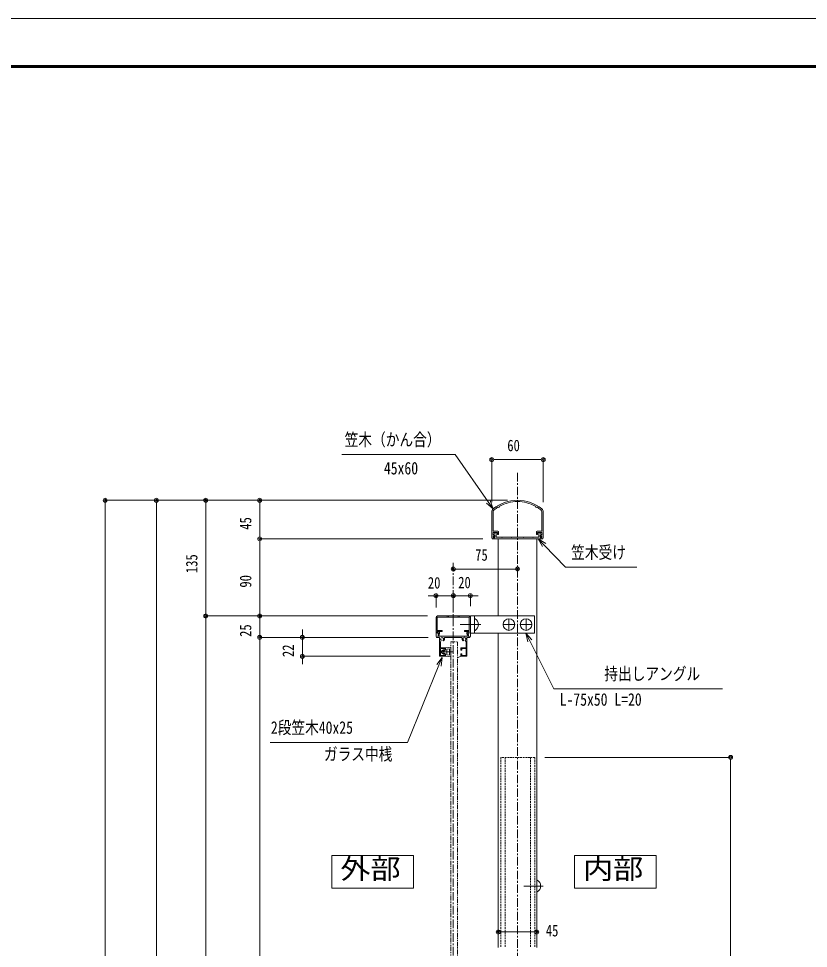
# Model space of a CAD drawing. Units: millimetres, scale not verified. Extents: x -3554 to 3554, y -1188 to 1188.
# Drawn here: x -2504 to -1582, y 103 to 1188 of the extents above; entities that cross this region are included whole.
import ezdxf
from ezdxf.enums import TextEntityAlignment as Align

# ---------------------------------------------------------------- set-up
doc = ezdxf.new("R2010")
doc.units = ezdxf.units.MM
doc.header["$LTSCALE"] = 8
for name, pattern in [('USER1', [2, 1.25, -0.25, 0.25, -0.25]), ('USER2', [1.25, 0.625, -0.125, 0.125, -0.125, 0.125, -0.125]), ('USER3', [0.375, 0.25, -0.125])]:
    doc.linetypes.add(name, pattern=pattern)
for name, color, linetype, lineweight in [('0-0_0', 7, 'Continuous', 18), ('0-1_DEFPOINTS', 5, 'Continuous', 18), ('0-3_アンカ__', 4, 'Continuous', 18), ('0-4_WAKU', 7, 'Continuous', 18), ('0-5_6_U_FF8A_U_FF6F_U_FF81_U_FF9D_U_FF78_U_FF9E', 4, 'Continuous', 18), ('0-6_2躯体線', 4, 'Continuous', 18), ('0-7_3中心線', 2, 'USER1', 18), ('0-8_41_U_FF71_U_FF99_U_FF90', 6, 'Continuous', 18), ('0-9_1手摺寸法', 3, 'Continuous', 18), ('0-A_42_U_FF71_U_FF99_U_FF90部品', 6, 'Continuous', 18), ('0-B_P4-12', 7, 'Continuous', 18), ('0-C_2a', 1, 'USER2', 18), ('0-D_4アルミ', 6, 'Continuous', 18)]:
    doc.layers.add(name, color=color, linetype=linetype, lineweight=lineweight)
doc.styles.add('ＭＳ ゴシック', font='')
doc.styles.get('ＭＳ ゴシック').set_extended_font_data('MS Gothic')

msp = doc.modelspace()

# ---------------------------------------------------------------- linework, layer by layer
at = {"layer": '0-0_0'}
for p, q in [((-1949.064, 673.509), (-1946.764, 673.509)), ((-1893.664, 673.509), (-1895.964, 673.509)), ((-2402.706, 623.806), (-2402.706, 621.506)), ((-2342.944, 623.806), (-2342.944, 621.506)), ((-2285.228, 623.806), (-2285.228, 621.506)), ((-2222.299, 623.806), (-2222.299, 621.506)), ((-2222.299, 583.406), (-2222.299, 585.706)), ((-2222.299, 578.806), (-2222.299, 576.506)), ((-1943.877, 581.106), (-1943.877, 491.106)), ((-1898.877, 581.106), (-1898.877, 104.397)), ((-1994.077, 545.8), (-1991.777, 545.8)), ((-1923.677, 545.8), (-1925.977, 545.8)), ((-2018.677, 514.742), (-2020.977, 514.742)), ((-1998.677, 514.742), (-2000.977, 514.742)), ((-1994.077, 514.742), (-1991.777, 514.742)), ((-1974.077, 514.742), (-1971.777, 514.742)), ((-2285.228, 493.406), (-2285.228, 495.706)), ((-2285.228, 488.806), (-2285.228, 486.506)), ((-2222.299, 493.406), (-2222.299, 495.706)), ((-2222.299, 493.406), (-2222.299, 495.706)), ((-2172.494, 468.406), (-2172.494, 470.706)), ((-1943.877, 471.106), (-1943.877, 104.397)), ((-2222.299, 463.806), (-2222.299, 461.506)), ((-2222.299, 463.806), (-2222.299, 461.506)), ((-2172.494, 441.806), (-2172.494, 439.506)), ((-1672.511, 323.806), (-1672.511, 321.506)), ((-1941.577, 122.484), (-1939.277, 122.484)), ((-1901.177, 122.484), (-1903.477, 122.484))]:
    msp.add_line(p, q, dxfattribs=at)
for points in [[(-1949.697, 616.067), (-1955.452, 624.245), (-1994.321, 679.479), (-2126.426, 679.479)], [(-1953.261, 625.787), (-1949.697, 616.067), (-1957.643, 622.703)], [(-1888.306, 575.726), (-1897.151, 581.106), (-1892.181, 572.024)], [(-1897.151, 581.106), (-1890.243, 573.875), (-1865.405, 547.872), (-1782.208, 547.872)], [(-1904.658, 463.367), (-1911.534, 471.106), (-1909.448, 460.966)], [(-1911.534, 471.106), (-1907.053, 462.167), (-1879.03, 406.263), (-1681.879, 406.263)], [(-2009.377, 442.842), (-2013.142, 433.578), (-2049.726, 343.544), (-2210.001, 343.544)], [(-2015.624, 434.586), (-2009.377, 442.842), (-2010.659, 432.569)]]:
    msp.add_lwpolyline(points, dxfattribs=at)
for centre, radius in [((-1951.364, 673.509), 2.3), ((-1951.364, 673.509), 1.15), ((-1891.364, 673.509), 2.3), ((-1891.364, 673.509), 1.15), ((-2402.706, 626.106), 2.3), ((-2402.706, 626.106), 1.15), ((-2342.944, 626.106), 2.3), ((-2342.944, 626.106), 1.15), ((-2285.228, 626.106), 2.3), ((-2285.228, 626.106), 1.15), ((-2222.299, 626.106), 2.3), ((-2222.299, 626.106), 1.15), ((-2222.299, 581.106), 2.3), ((-2222.299, 581.106), 2.3), ((-2222.299, 581.106), 1.15), ((-2222.299, 581.106), 1.15), ((-1996.377, 545.8), 2.3), ((-1996.377, 545.8), 1.15), ((-1921.377, 545.8), 2.3), ((-1921.377, 545.8), 1.15), ((-2016.377, 514.742), 2.3), ((-2016.377, 514.742), 1.15), ((-1996.377, 514.742), 2.3), ((-1996.377, 514.742), 2.3), ((-1996.377, 514.742), 1.15), ((-1996.377, 514.742), 1.15), ((-1976.377, 514.742), 2.3), ((-1976.377, 514.742), 1.15), ((-2285.228, 491.106), 2.3), ((-2285.228, 491.106), 2.3), ((-2285.228, 491.106), 1.15), ((-2285.228, 491.106), 1.15), ((-2222.299, 491.106), 2.3), ((-2222.299, 491.106), 2.3), ((-2222.299, 491.106), 1.15), ((-2222.299, 491.106), 1.15), ((-2222.299, 466.106), 2.3), ((-2222.299, 466.106), 2.3), ((-2222.299, 466.106), 1.15), ((-2222.299, 466.106), 1.15), ((-2172.494, 466.106), 2.3), ((-2172.494, 466.106), 1.15), ((-2172.494, 444.106), 2.3), ((-2172.494, 444.106), 1.15), ((-1672.511, 326.106), 2.3), ((-1672.511, 326.106), 1.15), ((-1943.877, 122.484), 2.3), ((-1943.877, 122.484), 1.15), ((-1898.877, 122.484), 2.3), ((-1898.877, 122.484), 1.15)]:
    msp.add_circle(centre, radius, dxfattribs=at)
at = {"layer": '0-1_DEFPOINTS'}
msp.add_line((-190.142, 1188), (-3554.142, 1188), dxfattribs=at)
at = {"layer": '0-3_アンカ__', "linetype": 'USER3'}
for p, q in [((-1940.627, 326.106), (-1940.627, 104.397)), ((-1901.127, 326.106), (-1940.627, 326.106)), ((-1935.627, 326.106), (-1935.627, 104.397)), ((-1906.127, 326.106), (-1906.127, 104.397)), ((-1901.127, 326.106), (-1901.127, 104.397))]:
    msp.add_line(p, q, dxfattribs=at)
at = {"layer": '0-4_WAKU'}
for p, q in [((-272.942, 1133.2), (-3475.342, 1133.2)), ((-273.542, 1132.6), (-3474.742, 1132.6)), ((-274.142, 1132), (-3474.142, 1132)), ((-274.742, 1131.4), (-3473.542, 1131.4)), ((-275.342, 1130.8), (-3472.942, 1130.8))]:
    msp.add_line(p, q, dxfattribs=at)
at = {"layer": '0-5_6_U_FF8A_U_FF6F_U_FF81_U_FF9D_U_FF78_U_FF9E'}
for p, q in [((-1924.627, 481.106), (-1938.127, 481.106)), ((-1931.377, 487.856), (-1931.377, 474.356)), ((-1904.627, 481.106), (-1918.127, 481.106)), ((-1911.377, 487.856), (-1911.377, 474.356))]:
    msp.add_line(p, q, dxfattribs=at)
for centre in [(-1931.377, 481.106), (-1911.377, 481.106)]:
    msp.add_circle(centre, 6.75, dxfattribs=at)
at = {"layer": '0-6_2躯体線'}
for p, q in [((-1988.317, 481.106), (-1964.061, 481.106)), ((-1971.377, 474.356), (-1971.377, 487.856)), ((-1970.877, 487.856), (-1971.377, 487.856)), ((-1970.877, 474.356), (-1971.377, 474.356)), ((-1913.817, 176.106), (-1891.561, 176.106)), ((-1898.877, 169.356), (-1898.877, 182.856)), ((-1898.377, 182.856), (-1898.877, 182.856)), ((-1898.377, 169.356), (-1898.877, 169.356))]:
    msp.add_line(p, q, dxfattribs=at)
for centre in [(-1974.572, 481.106), (-1902.072, 176.106)]:
    msp.add_arc(centre, 7.695, 298.69866, 61.30134, dxfattribs=at)
at = {"layer": '0-7_3中心線'}
for p, q in [((-1921.377, 657.955), (-1921.377, -887.018)), ((-1996.377, 553.044), (-1996.377, -406.894))]:
    msp.add_line(p, q, dxfattribs=at)
at = {"layer": '0-8_41_U_FF71_U_FF99_U_FF90'}
for p, q in [((-2015.077, 489.806), (-2015.077, 474.106)), ((-1976.377, 491.106), (-1901.377, 491.106)), ((-1976.377, 471.106), (-1976.377, 491.106)), ((-1971.377, 471.106), (-1971.377, 491.106)), ((-1901.377, 491.106), (-1901.377, 471.106)), ((-2013.577, 471.106), (-2014.627, 471.106)), ((-2014.529, 466.346), (-2013.577, 471.106)), ((-2013.053, 467.606), (-2012.343, 471.16)), ((-2013.053, 467.606), (-2009.677, 467.606)), ((-2009.546, 467.399), (-2009.677, 467.606)), ((-2009.546, 467.399), (-2009.677, 467.606)), ((-2009.208, 467.399), (-2009.077, 467.606)), ((-2009.208, 467.399), (-2009.077, 467.606)), ((-2009.077, 467.606), (-1983.677, 467.606)), ((-1983.546, 467.399), (-1983.677, 467.606)), ((-1983.546, 467.399), (-1983.677, 467.606)), ((-1983.208, 467.399), (-1983.077, 467.606)), ((-1983.208, 467.399), (-1983.077, 467.606)), ((-1978.225, 466.346), (-1979.177, 471.106)), ((-1979.177, 471.106), (-1978.127, 471.106)), ((-1901.377, 471.106), (-1976.377, 471.106)), ((-2010.446, 462.504), (-2011.377, 460.892)), ((-2011.377, 460.892), (-2011.377, 454.106)), ((-2005.703, 466.106), (-1987.051, 466.106)), ((-1982.308, 462.504), (-1981.377, 460.892)), ((-1981.377, 460.892), (-1981.377, 454.106)), ((-2005.377, 454.106), (-2011.377, 454.106)), ((-2011.377, 453.106), (-2011.377, 445.106)), ((-2006.377, 445.106), (-2011.377, 445.106)), ((-2005.377, 451.106), (-2006.377, 451.106)), ((-2006.377, 447.106), (-2006.377, 445.106)), ((-2005.377, 447.106), (-2006.377, 447.106)), ((-2005.377, 451.106), (-2005.377, 454.106)), ((-2005.377, 447.106), (-2005.377, 444.106)), ((-1987.377, 454.106), (-1981.377, 454.106)), ((-1987.377, 451.106), (-1987.377, 454.106)), ((-1987.377, 451.106), (-1986.377, 451.106)), ((-1987.377, 447.106), (-1987.377, 444.106)), ((-1987.377, 447.106), (-1986.377, 447.106)), ((-1986.377, 447.106), (-1986.377, 445.106)), ((-1986.377, 445.106), (-1981.377, 445.106)), ((-1981.377, 453.106), (-1981.377, 445.106)), ((-2005.377, 444.106), (-2011.877, 444.106)), ((-1987.377, 444.106), (-1980.877, 444.106))]:
    msp.add_line(p, q, dxfattribs=at)
for points in [[(-1983.077, 467.606), (-1979.701, 467.606), (-1980.411, 471.16)], [(-2012.377, 444.606), (-2012.377, 466.106), (-2014.333, 466.106)], [(-1980.377, 444.606), (-1980.377, 466.106), (-1978.421, 466.106)], [(-2006.377, 451.106), (-2006.377, 453.106), (-2011.377, 453.106)], [(-1986.377, 451.106), (-1986.377, 453.106), (-1981.377, 453.106)]]:
    msp.add_lwpolyline(points, dxfattribs=at)
for centre, radius, start, end in [((-2013.577, 471.356), 1.25, 350.94853, 183.81513), ((-2014.627, 471.306), 0.2, 189.54709, 270), ((-2009.377, 467.506), 0.2, 212.33353, 327.66647), ((-2009.377, 467.506), 0.2, 212.33353, 327.66647), ((-1983.377, 467.506), 0.2, 212.33353, 327.66647), ((-1983.377, 467.506), 0.2, 212.33353, 327.66647), ((-1979.177, 471.356), 1.25, 356.18487, 189.05147), ((-1978.127, 471.306), 0.2, 270, 350.45291), ((-2014.333, 466.306), 0.2, 168.69007, 270), ((-2009.377, 464.356), 1.75, 312.75874, 227.24126), ((-2010.905, 462.704), 0.5, 336.37937, 47.24126), ((-2010.905, 462.704), 0.5, 336.37937, 47.24126), ((-2007.849, 462.704), 0.5, 132.75874, 312.75874), ((-2009.377, 464.356), 2.75, 312.75874, 11.53696), ((-2005.703, 465.106), 1, 90, 191.53696), ((-2005.703, 465.106), 1, 90, 191.53696), ((-1987.051, 465.106), 1, 348.46304, 90), ((-1987.051, 465.106), 1, 348.46304, 90), ((-1983.377, 464.356), 2.75, 168.46304, 227.24126), ((-1984.905, 462.704), 0.5, 227.24126, 47.24126), ((-1983.377, 464.356), 1.75, 312.75874, 227.24126), ((-1981.849, 462.704), 0.5, 132.75874, 203.62063), ((-1981.849, 462.704), 0.5, 132.75874, 203.62063), ((-1978.421, 466.306), 0.2, 270, 11.30993), ((-2011.877, 444.606), 0.5, 180, 270), ((-1980.877, 444.606), 0.5, 270, 0)]:
    msp.add_arc(centre, radius, start, end, dxfattribs=at)
at = {"layer": '0-9_1手摺寸法'}
for p, q in [((-1951.364, 624.071), (-1951.364, 673.509)), ((-1895.964, 673.509), (-1946.764, 673.509)), ((-1891.364, 624.071), (-1891.364, 673.509)), ((-1932.864, 626.106), (-2402.706, 626.106)), ((-2402.706, 621.506), (-2402.706, -484.294)), ((-1932.877, 626.106), (-2342.944, 626.106)), ((-2342.944, 621.506), (-2342.944, -469.294)), ((-1932.877, 626.106), (-2285.228, 626.106)), ((-2285.228, 621.506), (-2285.228, 495.706)), ((-1932.864, 626.106), (-2222.299, 626.106)), ((-2222.299, 621.506), (-2222.299, 585.706)), ((-1961.864, 581.106), (-2222.299, 581.106)), ((-1961.864, 581.106), (-2222.299, 581.106)), ((-2222.299, 576.506), (-2222.299, 495.706)), ((-1925.977, 545.8), (-1991.777, 545.8)), ((-2020.977, 514.742), (-2025.577, 514.742)), ((-2016.377, 501.106), (-2016.377, 514.742)), ((-1996.377, 514.742), (-2016.377, 514.742)), ((-2000.977, 514.742), (-2005.577, 514.742)), ((-1996.377, 502.606), (-1996.377, 514.742)), ((-1976.377, 514.742), (-1996.377, 514.742)), ((-1996.377, 502.606), (-1996.377, 514.742)), ((-1991.777, 514.742), (-1987.177, 514.742)), ((-1976.377, 502.606), (-1976.377, 514.742)), ((-1971.777, 514.742), (-1967.177, 514.742)), ((-2222.299, 495.706), (-2222.299, 500.306)), ((-2026.377, 491.106), (-2285.228, 491.106)), ((-2026.377, 491.106), (-2285.228, 491.106)), ((-2026.377, 491.106), (-2222.299, 491.106)), ((-2026.377, 491.106), (-2222.299, 491.106)), ((-2222.299, 491.106), (-2222.299, 466.106)), ((-2285.228, 486.506), (-2285.228, -389.294)), ((-2172.494, 470.706), (-2172.494, 475.306)), ((-2025.846, 466.106), (-2222.299, 466.106)), ((-2025.846, 466.106), (-2222.299, 466.106)), ((-2222.299, 461.506), (-2222.299, -364.294)), ((-2222.299, 461.506), (-2222.299, 456.906)), ((-2025.833, 466.106), (-2172.494, 466.106)), ((-2172.494, 444.106), (-2172.494, 466.106)), ((-1996.826, 449.106), (-2012.278, 449.106)), ((-2007.616, 451.677), (-2010.675, 449.508)), ((-2010.675, 448.705), (-2007.616, 446.536)), ((-2007.39, 451.496), (-2008.077, 450.106)), ((-2006.577, 450.356), (-2008.077, 450.106)), ((-2006.577, 447.856), (-2008.077, 448.106)), ((-2008.077, 448.106), (-2007.39, 446.716)), ((-2006.577, 451.106), (-2006.577, 450.356)), ((-2005.377, 451.106), (-2006.577, 451.106)), ((-2006.577, 447.856), (-2006.577, 447.106)), ((-2005.377, 447.106), (-2006.577, 447.106)), ((-1999.377, 454.906), (-2005.377, 454.106)), ((-2005.377, 454.106), (-2005.377, 451.106)), ((-2005.377, 447.106), (-2005.377, 444.106)), ((-2000.877, 452.89), (-2003.877, 452.49)), ((-2003.877, 452.49), (-2003.877, 445.722)), ((-2000.877, 445.322), (-2003.877, 445.722)), ((-2000.877, 452.89), (-2000.877, 445.322)), ((-1999.377, 454.906), (-1999.377, 443.306)), ((-2130.376, 444.106), (-2172.494, 444.106)), ((-2023.377, 444.106), (-2172.494, 444.106)), ((-2172.494, 439.506), (-2172.494, 434.906)), ((-1999.377, 443.306), (-2005.377, 444.106)), ((-1987.377, 444.106), (-1991.377, 442.132)), ((-1889.627, 326.106), (-1672.511, 326.106)), ((-1672.511, 321.506), (-1672.511, -469.294)), ((-1943.877, 115.897), (-1943.877, 122.484)), ((-1939.277, 122.484), (-1903.477, 122.484)), ((-1898.877, 115.897), (-1898.877, 122.484))]:
    msp.add_line(p, q, dxfattribs=at)
for centre, radius, start, end in [((-2010.377, 449.106), 0.5, 126.60707, 233.39293), ((-2007.527, 451.556), 0.15, 336.37062, 126.60707), ((-2007.527, 446.656), 0.15, 233.39293, 23.62938)]:
    msp.add_arc(centre, radius, start, end, dxfattribs=at)
at = {"layer": '0-A_42_U_FF71_U_FF99_U_FF90部品'}
for p, q in [((-2016.377, 489.606), (-2016.377, 467.606)), ((-1996.377, 491.106), (-2014.877, 491.106)), ((-2003.208, 490.013), (-2003.077, 489.806)), ((-2002.177, 489.806), (-2003.077, 489.806)), ((-2002.046, 490.013), (-2002.177, 489.806)), ((-2001.708, 490.013), (-2001.577, 489.806)), ((-1996.677, 489.806), (-2001.577, 489.806)), ((-1996.546, 490.013), (-1996.677, 489.806)), ((-1996.377, 491.106), (-1977.877, 491.106)), ((-1996.208, 490.013), (-1996.077, 489.806)), ((-1996.077, 489.806), (-1991.177, 489.806)), ((-1991.046, 490.013), (-1991.177, 489.806)), ((-1990.708, 490.013), (-1990.577, 489.806)), ((-1990.577, 489.806), (-1989.677, 489.806)), ((-1989.546, 490.013), (-1989.677, 489.806)), ((-1989.208, 490.013), (-1989.077, 489.806)), ((-1989.077, 489.806), (-1977.677, 489.806)), ((-1977.677, 489.806), (-1977.677, 474.106)), ((-1976.377, 489.606), (-1976.377, 467.606)), ((-2015.077, 474.106), (-2009.377, 474.106)), ((-2015.077, 472.906), (-2009.377, 472.906)), ((-2015.077, 472.906), (-2015.077, 471.106)), ((-2015.077, 471.106), (-2013.943, 471.106)), ((-2013.649, 470.748), (-2014.543, 466.274)), ((-2009.377, 474.106), (-2009.377, 472.906)), ((-1983.377, 474.106), (-1983.377, 472.906)), ((-1977.677, 474.106), (-1983.377, 474.106)), ((-1977.677, 472.906), (-1983.377, 472.906)), ((-1979.105, 470.748), (-1978.211, 466.274)), ((-1977.677, 471.106), (-1978.811, 471.106)), ((-1977.677, 472.906), (-1977.677, 471.106))]:
    msp.add_line(p, q, dxfattribs=at)
msp.add_lwpolyline([(-2003.546, 490.013), (-2003.677, 489.806), (-2015.077, 489.806)], dxfattribs=at)
for centre, radius, start, end in [((-2014.877, 489.606), 1.5, 90, 180), ((-2003.377, 489.906), 0.2, 32.33353, 147.66647), ((-2001.877, 489.906), 0.2, 32.33353, 147.66647), ((-1996.377, 489.906), 0.2, 90, 147.66647), ((-1996.377, 489.906), 0.2, 32.33353, 90), ((-1990.877, 489.906), 0.2, 32.33353, 147.66647), ((-1989.377, 489.906), 0.2, 32.33353, 147.66647), ((-1977.877, 489.606), 1.5, 0, 90), ((-2014.877, 467.606), 1.5, 180, 276.07138), ((-2013.943, 470.806), 0.3, 348.69007, 90), ((-1978.811, 470.806), 0.3, 90, 191.30993), ((-1977.877, 467.606), 1.5, 263.92862, 0), ((-2014.739, 466.314), 0.2, 276.07138, 348.69007), ((-1978.014, 466.314), 0.2, 191.30993, 263.92862)]:
    msp.add_arc(centre, radius, start, end, dxfattribs=at)
at = {"layer": '0-B_P4-12'}
for p, q in [((-2138.214, 211.734), (-2138.214, 173.724)), ((-1854.994, 211.734), (-1854.994, 173.724))]:
    msp.add_line(p, q, dxfattribs=at)
for points in [[(-2138.214, 173.724), (-2042.888, 173.724), (-2042.888, 211.734), (-2138.214, 211.734)], [(-1854.994, 173.724), (-1759.668, 173.724), (-1759.668, 211.735), (-1854.994, 211.735)]]:
    msp.add_lwpolyline(points, dxfattribs=at)
at = {"layer": '0-C_2a'}
msp.add_lwpolyline([(-1991.377, 461.106), (-1991.377, -359.894), (-1999.377, -359.894), (-1999.377, 461.106)], close=True, dxfattribs=at)
at = {"layer": '0-D_4アルミ'}
for p, q in [((-1951.364, 612.571), (-1951.364, 582.106)), ((-1949.864, 612.571), (-1949.864, 590.106)), ((-1892.864, 612.571), (-1892.864, 590.106)), ((-1891.364, 612.571), (-1891.364, 582.106)), ((-1949.864, 590.106), (-1944.364, 590.106)), ((-1949.864, 588.606), (-1944.864, 588.606)), ((-1949.864, 588.606), (-1949.864, 585.406)), ((-1948.864, 585.606), (-1947.976, 588.093)), ((-1946.364, 587.65), (-1946.364, 582.906)), ((-1944.864, 588.606), (-1944.864, 586.606)), ((-1944.364, 586.106), (-1943.364, 586.106)), ((-1943.364, 589.106), (-1943.364, 586.106)), ((-1899.364, 589.106), (-1899.364, 586.106)), ((-1898.364, 586.106), (-1899.364, 586.106)), ((-1892.864, 590.106), (-1898.364, 590.106)), ((-1892.864, 588.606), (-1897.864, 588.606)), ((-1897.864, 588.606), (-1897.864, 586.606)), ((-1896.364, 587.65), (-1896.364, 582.906)), ((-1893.864, 585.606), (-1894.752, 588.093)), ((-1892.864, 588.606), (-1892.864, 585.406)), ((-1950.364, 581.106), (-1948.864, 581.106)), ((-1949.864, 585.406), (-1948.064, 585.406)), ((-1949.864, 583.906), (-1949.864, 582.606)), ((-1949.864, 582.606), (-1948.864, 582.606)), ((-1948.864, 582.606), (-1948.864, 581.106)), ((-1948.864, 582.106), (-1948.864, 581.106)), ((-1921.364, 581.106), (-1948.864, 581.106)), ((-1947.864, 585.406), (-1948.664, 585.406)), ((-1947.864, 582.606), (-1948.364, 582.606)), ((-1947.864, 585.406), (-1947.864, 582.606)), ((-1921.364, 582.906), (-1946.364, 582.906)), ((-1939.964, 582.906), (-1939.833, 582.699)), ((-1939.364, 582.906), (-1939.495, 582.699)), ((-1928.664, 582.906), (-1928.533, 582.699)), ((-1928.064, 582.906), (-1928.195, 582.699)), ((-1921.364, 582.906), (-1896.364, 582.906)), ((-1921.364, 581.106), (-1893.864, 581.106)), ((-1914.664, 582.906), (-1914.533, 582.699)), ((-1914.064, 582.906), (-1914.195, 582.699)), ((-1903.364, 582.906), (-1903.233, 582.699)), ((-1902.764, 582.906), (-1902.895, 582.699)), ((-1894.864, 585.406), (-1894.064, 585.406)), ((-1894.864, 585.406), (-1894.864, 582.606)), ((-1893.864, 583.906), (-1894.864, 585.206)), ((-1894.864, 582.606), (-1894.364, 582.606)), ((-1892.864, 585.406), (-1894.664, 585.406)), ((-1892.864, 583.906), (-1893.864, 583.906)), ((-1892.864, 582.606), (-1893.864, 582.606)), ((-1893.864, 582.606), (-1893.864, 581.106)), ((-1893.864, 582.106), (-1893.864, 581.106)), ((-1892.364, 581.106), (-1893.864, 581.106)), ((-1892.864, 583.906), (-1892.864, 582.606))]:
    msp.add_line(p, q, dxfattribs=at)
msp.add_lwpolyline([(-1949.864, 583.906), (-1948.864, 583.906), (-1947.864, 585.206)], dxfattribs=at)
for centre, radius, start, end in [((-1921.364, 581.106), 45, 90, 129.0228), ((-1943.114, 618.778), 1, 210.65859, 29.34141), ((-1921.364, 581.106), 43.5, 90, 118.68283), ((-1921.364, 581.106), 45, 50.9772, 90), ((-1921.364, 581.106), 43.5, 61.31717, 90), ((-1899.614, 618.778), 1, 150.65859, 329.34141), ((-1946.864, 612.571), 4.5, 129.0228, 180), ((-1946.864, 612.571), 3, 129.0228, 180), ((-1921.364, 581.106), 43.5, 121.31717, 129.0228), ((-1921.364, 581.106), 43.5, 50.9772, 58.68283), ((-1895.864, 612.571), 3, 0, 50.9772), ((-1895.864, 612.571), 4.5, 0, 50.9772), ((-1947.277, 587.483), 0.928, 10.39365, 138.8876), ((-1944.364, 586.606), 0.5, 180, 270), ((-1944.364, 589.106), 1, 0, 90), ((-1898.364, 589.106), 1, 90, 180), ((-1898.364, 586.606), 0.5, 270, 0), ((-1895.451, 587.483), 0.928, 41.1124, 169.60635), ((-1950.364, 582.106), 1, 180, 270), ((-1948.664, 585.606), 0.2, 180, 270), ((-1948.364, 582.106), 0.5, 90, 180), ((-1948.064, 585.206), 0.2, 360, 90), ((-1939.664, 582.806), 0.2, 212.33353, 327.66647), ((-1928.364, 582.806), 0.2, 212.33353, 327.66647), ((-1914.364, 582.806), 0.2, 212.33353, 327.66647), ((-1903.064, 582.806), 0.2, 212.33353, 327.66647), ((-1894.664, 585.206), 0.2, 90, 180), ((-1894.364, 582.106), 0.5, 0, 90), ((-1894.064, 585.606), 0.2, 270, 0), ((-1892.364, 582.106), 1, 270, 0)]:
    msp.add_arc(centre, radius, start, end, dxfattribs=at)

# ---------------------------------------------------------------- texts
at = {"layer": '0-0_0', "style": 'ＭＳ ゴシック', "width": 0.8}
for s, p in [('笠木（かん合）', (-2123.184, 685.182)), ('45x60', (-2077.303, 651.828)), ('笠木受け', (-1858.727, 553.575)), ('持出しアングル', (-1820.045, 411.966)), ('L-75x50 L=20', (-1872.129, 382.033)), ('2段笠木40x25', (-2209.294, 349.247)), ('ガラス中桟', (-2147.394, 318.262))]:
    msp.add_text(s, height=14.66, dxfattribs=at).set_placement(p, align=Align.BOTTOM_LEFT)
at = {"layer": '0-9_1手摺寸法', "color": 7, "style": 'ＭＳ ゴシック', "width": 0.8}
for s, p in [('60', (-1933.28, 679.259)), ('75', (-1970.793, 551.55)), ('20', (-2025.993, 519.059)), ('20', (-1990.593, 519.421)), ('45', (-1888.325, 113.284))]:
    msp.add_text(s, height=13.49, dxfattribs=at).set_placement(p, align=Align.BOTTOM_LEFT)
for s, p in [('45', (-2228.049, 591.69)), ('135', (-2290.978, 541.083)), ('90', (-2228.049, 524.19)), ('25', (-2228.049, 466.69)), ('22', (-2178.244, 443.19))]:
    msp.add_text(s, height=13.49, rotation=90, dxfattribs=at).set_placement(p, align=Align.BOTTOM_LEFT)
at = {"layer": '0-B_P4-12', "style": 'ＭＳ ゴシック', "width": 1.1}
for s, p in [('外部', (-2128.154, 177.357)), ('内部', (-1844.935, 177.357))]:
    msp.add_text(s, height=23.46, dxfattribs=at).set_placement(p, align=Align.BOTTOM_LEFT)

doc.saveas('drawing.dxf')
